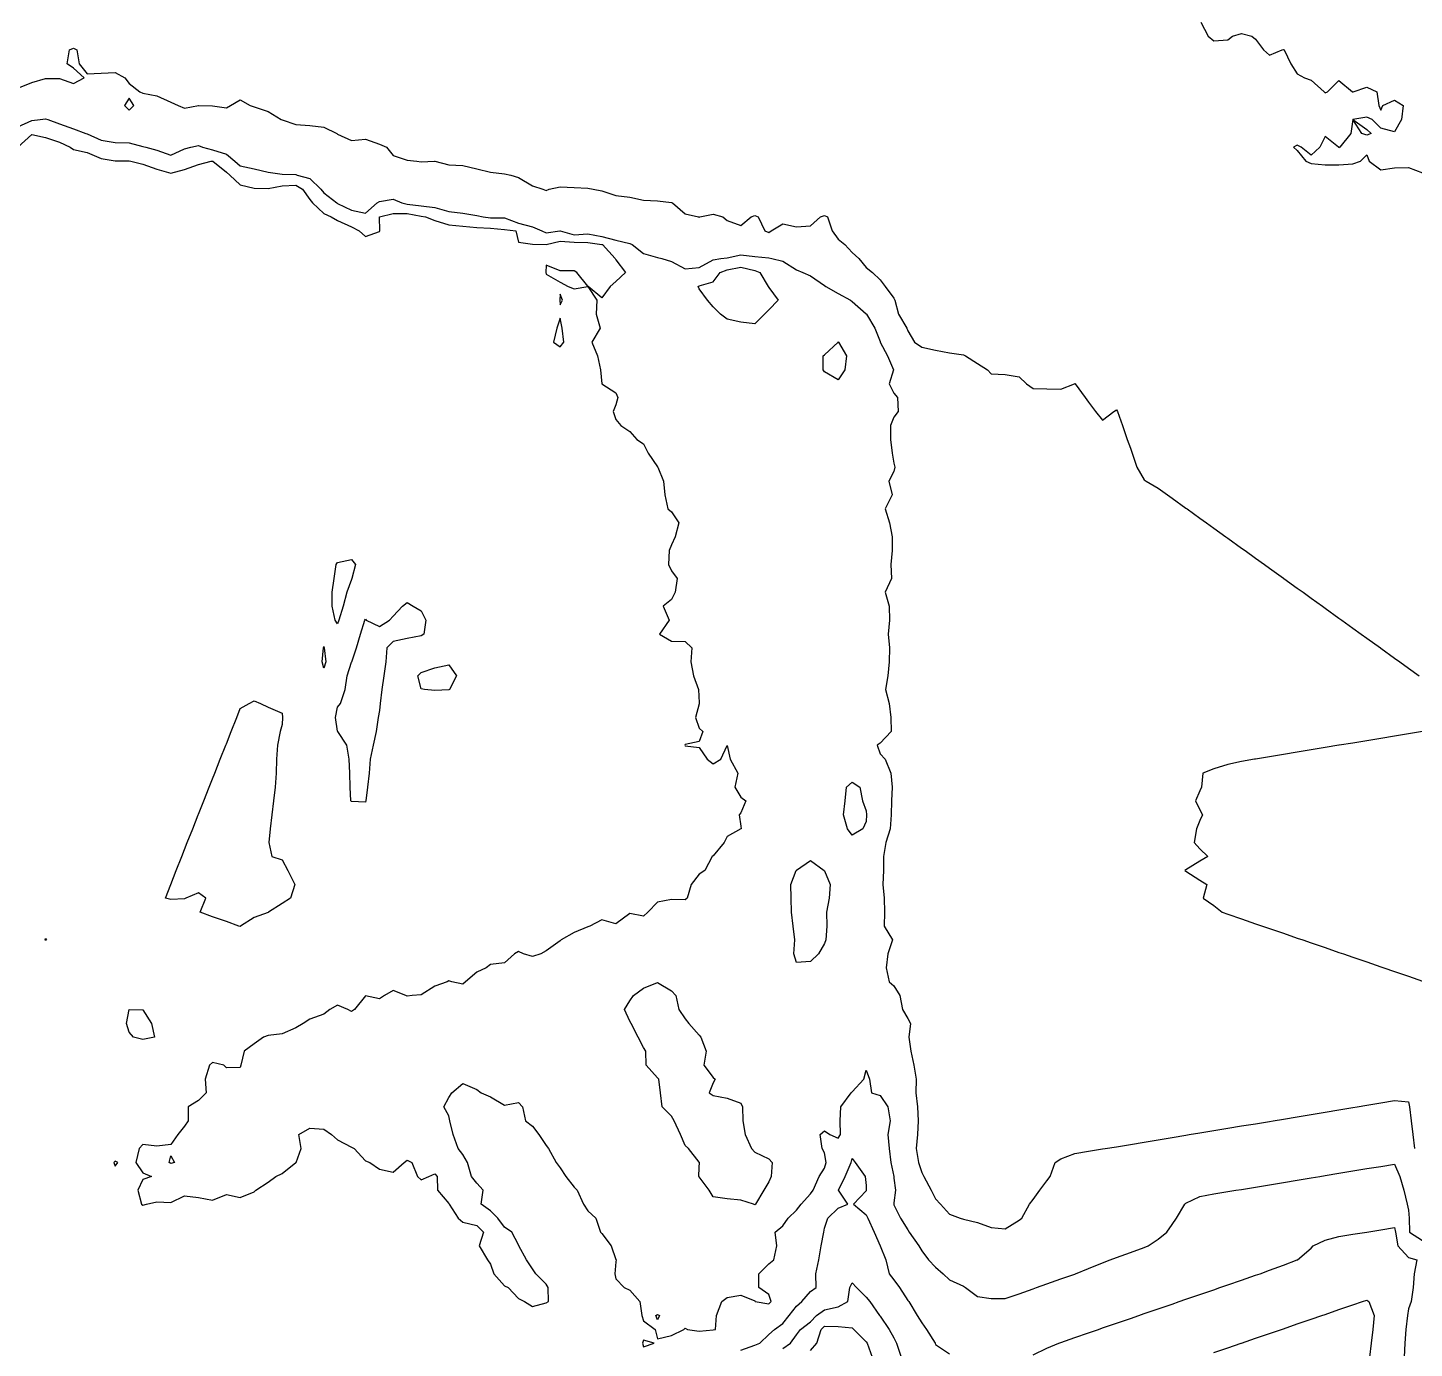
# Model space of a CAD drawing. Header units: metres. Extents: x 2681030 to 2681330, y 1246000 to 1246290.
# Drawn here: x 2681079.11 to 2681128.96, y 1246116.07 to 1246163.55 of the extents above; entities that cross this region are included whole.
import ezdxf

# ---------------------------------------------------------------- set-up
doc = ezdxf.new("R2010")
doc.units = ezdxf.units.M
doc.layers.add('BASIS_HOEHENLINIEN', color=8, linetype='Continuous')

msp = doc.modelspace()

# ---------------------------------------------------------------- linework, layer by layer
at = {"layer": 'BASIS_HOEHENLINIEN'}
for points in [[(2681121.284, 1246163.75, 430), (2681121.543, 1246163.25, 430), (2681121.75, 1246163.081, 430), (2681122.25, 1246163.109, 430), (2681122.422, 1246163.25, 430), (2681122.75, 1246163.337, 430), (2681123.116, 1246163.25, 430), (2681123.25, 1246163.134, 430), (2681123.537, 1246162.75, 430), (2681123.75, 1246162.559, 430), (2681124.202, 1246162.75, 430), (2681124.25, 1246162.766, 430), (2681124.275, 1246162.75, 430), (2681124.516, 1246162.25, 430), (2681124.75, 1246161.887, 430), (2681125.01, 1246161.75, 430), (2681125.25, 1246161.668, 430), (2681125.713, 1246161.25, 430), (2681125.75, 1246161.212, 430), (2681125.839, 1246161.25, 430), (2681126.25, 1246161.653, 430), (2681126.738, 1246161.25, 430), (2681126.75, 1246161.242, 430), (2681126.756, 1246161.25, 430), (2681127.25, 1246161.418, 430), (2681127.612, 1246161.25, 430), (2681127.678, 1246160.75, 430), (2681127.75, 1246160.586, 430), (2681127.826, 1246160.75, 430), (2681128.25, 1246160.94, 430), (2681128.557, 1246160.75, 430), (2681128.5, 1246160.25, 430), (2681128.25, 1246159.808, 430), (2681127.75, 1246159.933, 430), (2681127.441, 1246160.25, 430), (2681127.25, 1246160.338, 430), (2681126.75, 1246160.25, 430), (2681127.25, 1246159.896, 430), (2681127.404, 1246159.75, 430), (2681127.25, 1246159.686, 430), (2681127.071, 1246159.75, 430), (2681126.75, 1246160.25, 430), (2681126.675, 1246159.75, 430), (2681126.276, 1246159.25, 430), (2681126.25, 1246159.234, 430), (2681126.23, 1246159.25, 430), (2681125.75, 1246159.641, 430), (2681125.566, 1246159.25, 430), (2681125.25, 1246158.969, 430), (2681124.893, 1246159.25, 430), (2681124.75, 1246159.327, 430), (2681124.618, 1246159.25, 430), (2681124.75, 1246159.132, 430), (2681125.063, 1246158.75, 430), (2681125.25, 1246158.664, 430), (2681125.75, 1246158.623, 430), (2681126.25, 1246158.626, 430), (2681126.75, 1246158.654, 430), (2681127.025, 1246158.75, 430), (2681127.25, 1246158.975, 430), (2681127.332, 1246158.75, 430), (2681127.75, 1246158.445, 430), (2681128.25, 1246158.507, 430), (2681128.75, 1246158.524, 430), (2681129.25, 1246158.337, 430)], [(2681078.75, 1246161.376, 430.5), (2681079.25, 1246161.578, 430.5), (2681079.75, 1246161.729, 430.5), (2681080.25, 1246161.725, 430.5), (2681080.75, 1246161.546, 430.5), (2681081.142, 1246161.75, 430.5), (2681080.75, 1246162.09, 430.5), (2681080.521, 1246162.25, 430.5), (2681080.616, 1246162.75, 430.5), (2681080.75, 1246162.82, 430.5), (2681080.875, 1246162.75, 430.5), (2681080.958, 1246162.25, 430.5), (2681081.25, 1246161.897, 430.5), (2681081.75, 1246161.916, 430.5), (2681082.25, 1246161.935, 430.5), (2681082.6, 1246161.75, 430.5), (2681082.75, 1246161.545, 430.5), (2681083.137, 1246161.25, 430.5), (2681083.25, 1246161.192, 430.5), (2681083.75, 1246161.103, 430.5), (2681084.25, 1246160.872, 430.5), (2681084.519, 1246160.75, 430.5), (2681084.75, 1246160.66, 430.5), (2681085.248, 1246160.75, 430.5), (2681085.25, 1246160.75, 430.5), (2681085.257, 1246160.75, 430.5), (2681085.75, 1246160.736, 430.5), (2681086.25, 1246160.67, 430.5), (2681086.399, 1246160.75, 430.5), (2681086.75, 1246160.953, 430.5), (2681087.101, 1246160.75, 430.5), (2681087.25, 1246160.703, 430.5), (2681087.75, 1246160.541, 430.5), (2681088.224, 1246160.25, 430.5), (2681088.25, 1246160.236, 430.5), (2681088.75, 1246160.069, 430.5), (2681089.25, 1246160.034, 430.5), (2681089.75, 1246159.976, 430.5), (2681090.222, 1246159.75, 430.5), (2681090.25, 1246159.721, 430.5), (2681090.75, 1246159.498, 430.5), (2681091.25, 1246159.541, 430.5), (2681091.75, 1246159.368, 430.5), (2681092.001, 1246159.25, 430.5), (2681092.25, 1246158.955, 430.5), (2681092.75, 1246158.788, 430.5), (2681093.097, 1246158.75, 430.5), (2681093.25, 1246158.728, 430.5), (2681093.734, 1246158.75, 430.5), (2681093.75, 1246158.75, 430.5), (2681093.752, 1246158.75, 430.5), (2681094.25, 1246158.621, 430.5), (2681094.75, 1246158.595, 430.5), (2681095.25, 1246158.482, 430.5), (2681095.75, 1246158.356, 430.5), (2681096.25, 1246158.302, 430.5), (2681096.474, 1246158.25, 430.5), (2681096.75, 1246158.159, 430.5), (2681097.25, 1246157.871, 430.5), (2681097.629, 1246157.75, 430.5), (2681097.75, 1246157.692, 430.5), (2681097.861, 1246157.75, 430.5), (2681098.25, 1246157.827, 430.5), (2681098.75, 1246157.803, 430.5), (2681099.25, 1246157.78, 430.5), (2681099.436, 1246157.75, 430.5), (2681099.75, 1246157.685, 430.5), (2681100.25, 1246157.514, 430.5), (2681100.75, 1246157.455, 430.5), (2681101.25, 1246157.346, 430.5), (2681101.75, 1246157.326, 430.5), (2681102.25, 1246157.269, 430.5), (2681102.293, 1246157.25, 430.5), (2681102.75, 1246156.864, 430.5), (2681103.224, 1246156.75, 430.5), (2681103.25, 1246156.728, 430.5), (2681103.276, 1246156.75, 430.5), (2681103.75, 1246156.85, 430.5), (2681104.1, 1246156.75, 430.5), (2681104.25, 1246156.618, 430.5), (2681104.75, 1246156.436, 430.5), (2681105.12, 1246156.75, 430.5), (2681105.25, 1246156.796, 430.5), (2681105.372, 1246156.75, 430.5), (2681105.604, 1246156.25, 430.5), (2681105.75, 1246156.192, 430.5), (2681105.834, 1246156.25, 430.5), (2681106.25, 1246156.501, 430.5), (2681106.75, 1246156.385, 430.5), (2681107.25, 1246156.432, 430.5), (2681107.614, 1246156.75, 430.5), (2681107.75, 1246156.795, 430.5), (2681107.86, 1246156.75, 430.5), (2681108.033, 1246156.25, 430.5), (2681108.25, 1246155.948, 430.5), (2681108.49, 1246155.75, 430.5), (2681108.75, 1246155.473, 430.5), (2681108.983, 1246155.25, 430.5), (2681109.25, 1246154.928, 430.5), (2681109.48, 1246154.75, 430.5), (2681109.75, 1246154.487, 430.5), (2681109.935, 1246154.25, 430.5), (2681110.25, 1246153.823, 430.5), (2681110.285, 1246153.75, 430.5), (2681110.41, 1246153.25, 430.5), (2681110.713, 1246152.75, 430.5), (2681110.75, 1246152.65, 430.5), (2681110.985, 1246152.25, 430.5), (2681111.25, 1246152.065, 430.5), (2681111.75, 1246151.96, 430.5), (2681112.25, 1246151.855, 430.5), (2681112.75, 1246151.785, 430.5), (2681112.821, 1246151.75, 430.5), (2681113.25, 1246151.473, 430.5), (2681113.61, 1246151.25, 430.5), (2681113.75, 1246151.103, 430.5), (2681114.25, 1246151.086, 430.5), (2681114.75, 1246151.003, 430.5), (2681115.014, 1246150.75, 430.5), (2681115.25, 1246150.583, 430.5), (2681115.75, 1246150.564, 430.5), (2681116.25, 1246150.555, 430.5), (2681116.741, 1246150.75, 430.5), (2681116.75, 1246150.753, 430.5), (2681116.76, 1246150.75, 430.5), (2681117.126, 1246150.25, 430.5), (2681117.25, 1246150.081, 430.5), (2681117.492, 1246149.75, 430.5), (2681117.75, 1246149.444, 430.5), (2681118.153, 1246149.75, 430.5), (2681118.25, 1246149.814, 430.5), (2681118.29, 1246149.75, 430.5), (2681118.464, 1246149.25, 430.5), (2681118.638, 1246148.75, 430.5), (2681118.75, 1246148.43, 430.5), (2681118.813, 1246148.25, 430.5), (2681118.987, 1246147.75, 430.5), (2681119.25, 1246147.292, 430.5), (2681119.323, 1246147.25, 430.5), (2681119.75, 1246146.996, 430.5), (2681120.091, 1246146.75, 430.5), (2681120.25, 1246146.636, 430.5), (2681120.75, 1246146.277, 430.5), (2681120.787, 1246146.25, 430.5), (2681121.25, 1246145.917, 430.5), (2681121.482, 1246145.75, 430.5), (2681121.75, 1246145.557, 430.5), (2681122.177, 1246145.25, 430.5), (2681122.25, 1246145.198, 430.5), (2681122.75, 1246144.838, 430.5), (2681122.873, 1246144.75, 430.5), (2681123.25, 1246144.479, 430.5), (2681123.568, 1246144.25, 430.5), (2681123.75, 1246144.119, 430.5), (2681124.25, 1246143.759, 430.5), (2681124.263, 1246143.75, 430.5), (2681124.75, 1246143.4, 430.5), (2681124.959, 1246143.25, 430.5), (2681125.25, 1246143.041, 430.5), (2681125.654, 1246142.75, 430.5), (2681125.75, 1246142.681, 430.5), (2681126.25, 1246142.321, 430.5), (2681126.349, 1246142.25, 430.5), (2681126.75, 1246141.962, 430.5), (2681127.045, 1246141.75, 430.5), (2681127.25, 1246141.602, 430.5), (2681127.74, 1246141.25, 430.5), (2681127.75, 1246141.243, 430.5), (2681128.25, 1246140.883, 430.5), (2681128.435, 1246140.75, 430.5), (2681128.75, 1246140.523, 430.5), (2681129.131, 1246140.25, 430.5)], [(2681082.75, 1246160.586, 430.5), (2681082.926, 1246160.75, 430.5), (2681082.75, 1246161.022, 430.5), (2681082.586, 1246160.75, 430.5), (2681082.75, 1246160.586, 430.5)], [(2681078.75, 1246159.99, 431), (2681079.25, 1246160.214, 431), (2681079.557, 1246160.25, 431), (2681079.75, 1246160.275, 431), (2681079.832, 1246160.25, 431), (2681080.25, 1246160.09, 431), (2681080.75, 1246159.911, 431), (2681081.202, 1246159.75, 431), (2681081.25, 1246159.735, 431), (2681081.75, 1246159.51, 431), (2681082.25, 1246159.418, 431), (2681082.75, 1246159.417, 431), (2681083.25, 1246159.274, 431), (2681083.354, 1246159.25, 431), (2681083.75, 1246159.15, 431), (2681084.25, 1246158.969, 431), (2681084.75, 1246159.193, 431), (2681084.976, 1246159.25, 431), (2681085.25, 1246159.31, 431), (2681085.396, 1246159.25, 431), (2681085.75, 1246159.155, 431), (2681086.25, 1246159, 431), (2681086.56, 1246158.75, 431), (2681086.75, 1246158.58, 431), (2681087.25, 1246158.474, 431), (2681087.75, 1246158.356, 431), (2681088.25, 1246158.279, 431), (2681088.75, 1246158.271, 431), (2681088.799, 1246158.25, 431), (2681089.25, 1246158.123, 431), (2681089.65, 1246157.75, 431), (2681089.75, 1246157.618, 431), (2681090.22, 1246157.25, 431), (2681090.25, 1246157.235, 431), (2681090.75, 1246156.986, 431), (2681091.25, 1246156.879, 431), (2681091.668, 1246157.25, 431), (2681091.75, 1246157.296, 431), (2681092.25, 1246157.384, 431), (2681092.562, 1246157.25, 431), (2681092.75, 1246157.201, 431), (2681093.25, 1246157.151, 431), (2681093.75, 1246157.088, 431), (2681094.25, 1246156.937, 431), (2681094.75, 1246156.877, 431), (2681095.25, 1246156.798, 431), (2681095.478, 1246156.75, 431), (2681095.75, 1246156.713, 431), (2681096.25, 1246156.71, 431), (2681096.75, 1246156.528, 431), (2681097.25, 1246156.387, 431), (2681097.587, 1246156.25, 431), (2681097.75, 1246156.181, 431), (2681098.234, 1246156.25, 431), (2681098.25, 1246156.253, 431), (2681098.255, 1246156.25, 431), (2681098.75, 1246156.104, 431), (2681099.25, 1246156.138, 431), (2681099.75, 1246156.044, 431), (2681100.25, 1246155.917, 431), (2681100.75, 1246155.796, 431), (2681100.843, 1246155.75, 431), (2681101.25, 1246155.433, 431), (2681101.75, 1246155.284, 431), (2681101.909, 1246155.25, 431), (2681102.25, 1246155.15, 431), (2681102.75, 1246154.883, 431), (2681103.25, 1246154.926, 431), (2681103.75, 1246155.21, 431), (2681104.031, 1246155.25, 431), (2681104.25, 1246155.279, 431), (2681104.75, 1246155.383, 431), (2681105.25, 1246155.326, 431), (2681105.75, 1246155.272, 431), (2681105.859, 1246155.25, 431), (2681106.25, 1246155.153, 431), (2681106.75, 1246154.841, 431), (2681106.972, 1246154.75, 431), (2681107.25, 1246154.631, 431), (2681107.75, 1246154.279, 431), (2681107.796, 1246154.25, 431), (2681108.25, 1246153.993, 431), (2681108.683, 1246153.75, 431), (2681108.75, 1246153.712, 431), (2681109.25, 1246153.259, 431), (2681109.258, 1246153.25, 431), (2681109.563, 1246152.75, 431), (2681109.75, 1246152.265, 431), (2681109.755, 1246152.25, 431), (2681110.014, 1246151.75, 431), (2681110.236, 1246151.25, 431), (2681110.081, 1246150.75, 431), (2681110.25, 1246150.411, 431), (2681110.382, 1246150.25, 431), (2681110.403, 1246149.75, 431), (2681110.25, 1246149.543, 431), (2681110.124, 1246149.25, 431), (2681110.122, 1246148.75, 431), (2681110.191, 1246148.25, 431), (2681110.25, 1246147.896, 431), (2681110.278, 1246147.75, 431), (2681110.25, 1246147.59, 431), (2681110.066, 1246147.25, 431), (2681110.192, 1246146.75, 431), (2681109.929, 1246146.25, 431), (2681110.095, 1246145.75, 431), (2681110.192, 1246145.25, 431), (2681110.183, 1246144.75, 431), (2681110.142, 1246144.25, 431), (2681110.159, 1246143.75, 431), (2681109.933, 1246143.25, 431), (2681110.076, 1246142.75, 431), (2681110.089, 1246142.25, 431), (2681110.04, 1246141.75, 431), (2681110.087, 1246141.25, 431), (2681110.077, 1246140.75, 431), (2681110.028, 1246140.25, 431), (2681109.943, 1246139.75, 431), (2681110.08, 1246139.25, 431), (2681110.133, 1246138.75, 431), (2681110.146, 1246138.25, 431), (2681109.75, 1246137.822, 431), (2681109.644, 1246137.75, 431), (2681109.75, 1246137.44, 431), (2681109.938, 1246137.25, 431), (2681110.142, 1246136.75, 431), (2681110.191, 1246136.25, 431), (2681110.168, 1246135.75, 431), (2681110.145, 1246135.25, 431), (2681110.114, 1246134.75, 431), (2681109.962, 1246134.25, 431), (2681109.876, 1246133.75, 431), (2681109.877, 1246133.25, 431), (2681109.848, 1246132.75, 431), (2681109.898, 1246132.25, 431), (2681109.911, 1246131.75, 431), (2681109.901, 1246131.25, 431), (2681110.198, 1246130.75, 431), (2681110.035, 1246130.25, 431), (2681109.973, 1246129.75, 431), (2681110.081, 1246129.25, 431), (2681110.25, 1246129.104, 431), (2681110.461, 1246128.75, 431), (2681110.553, 1246128.25, 431), (2681110.75, 1246127.925, 431), (2681110.845, 1246127.75, 431), (2681110.781, 1246127.25, 431), (2681110.858, 1246126.75, 431), (2681110.968, 1246126.25, 431), (2681111.054, 1246125.75, 431), (2681111.037, 1246125.25, 431), (2681111.094, 1246124.75, 431), (2681111.125, 1246124.25, 431), (2681111.099, 1246123.75, 431), (2681111.052, 1246123.25, 431), (2681111.134, 1246122.75, 431), (2681111.25, 1246122.384, 431), (2681111.33, 1246122.25, 431), (2681111.587, 1246121.75, 431), (2681111.75, 1246121.446, 431), (2681111.929, 1246121.25, 431), (2681112.25, 1246120.886, 431), (2681112.628, 1246120.75, 431), (2681112.75, 1246120.711, 431), (2681113.25, 1246120.597, 431), (2681113.75, 1246120.409, 431), (2681114.25, 1246120.368, 431), (2681114.75, 1246120.681, 431), (2681114.846, 1246120.75, 431), (2681115.126, 1246121.25, 431), (2681115.25, 1246121.424, 431), (2681115.49, 1246121.75, 431), (2681115.75, 1246122.086, 431), (2681115.869, 1246122.25, 431), (2681116.043, 1246122.75, 431), (2681116.25, 1246122.886, 431), (2681116.75, 1246123.07, 431), (2681117.25, 1246123.152, 431), (2681117.75, 1246123.235, 431), (2681117.84, 1246123.25, 431), (2681118.25, 1246123.318, 431), (2681118.75, 1246123.401, 431), (2681119.25, 1246123.483, 431), (2681119.75, 1246123.566, 431), (2681120.25, 1246123.649, 431), (2681120.75, 1246123.732, 431), (2681120.861, 1246123.75, 431), (2681121.25, 1246123.814, 431), (2681121.75, 1246123.897, 431), (2681122.25, 1246123.98, 431), (2681122.75, 1246124.063, 431), (2681123.25, 1246124.145, 431), (2681123.75, 1246124.228, 431), (2681123.882, 1246124.25, 431), (2681124.25, 1246124.311, 431), (2681124.75, 1246124.394, 431), (2681125.25, 1246124.476, 431), (2681125.75, 1246124.559, 431), (2681126.25, 1246124.642, 431), (2681126.75, 1246124.725, 431), (2681126.903, 1246124.75, 431), (2681127.25, 1246124.807, 431), (2681127.75, 1246124.89, 431), (2681128.25, 1246124.973, 431), (2681128.75, 1246124.926, 431), (2681128.78, 1246124.75, 431), (2681128.844, 1246124.25, 431), (2681128.905, 1246123.75, 431), (2681128.961, 1246123.25, 431)], [(2681078.75, 1246159.252, 431.5), (2681079.25, 1246159.709, 431.5), (2681079.75, 1246159.598, 431.5), (2681080.25, 1246159.435, 431.5), (2681080.64, 1246159.25, 431.5), (2681080.75, 1246159.172, 431.5), (2681081.25, 1246159.064, 431.5), (2681081.75, 1246158.851, 431.5), (2681082.25, 1246158.758, 431.5), (2681082.75, 1246158.764, 431.5), (2681082.818, 1246158.75, 431.5), (2681083.25, 1246158.649, 431.5), (2681083.75, 1246158.464, 431.5), (2681084.25, 1246158.324, 431.5), (2681084.75, 1246158.452, 431.5), (2681085.25, 1246158.632, 431.5), (2681085.707, 1246158.75, 431.5), (2681085.75, 1246158.756, 431.5), (2681085.763, 1246158.75, 431.5), (2681086.25, 1246158.362, 431.5), (2681086.375, 1246158.25, 431.5), (2681086.75, 1246157.899, 431.5), (2681087.25, 1246157.782, 431.5), (2681087.75, 1246157.766, 431.5), (2681088.25, 1246157.866, 431.5), (2681088.75, 1246157.887, 431.5), (2681088.99, 1246157.75, 431.5), (2681089.25, 1246157.374, 431.5), (2681089.343, 1246157.25, 431.5), (2681089.75, 1246156.872, 431.5), (2681090.012, 1246156.75, 431.5), (2681090.25, 1246156.616, 431.5), (2681090.75, 1246156.388, 431.5), (2681091.027, 1246156.25, 431.5), (2681091.25, 1246156.042, 431.5), (2681091.75, 1246156.227, 431.5), (2681091.772, 1246156.25, 431.5), (2681091.755, 1246156.75, 431.5), (2681092.25, 1246156.873, 431.5), (2681092.75, 1246156.876, 431.5), (2681093.25, 1246156.773, 431.5), (2681093.408, 1246156.75, 431.5), (2681093.75, 1246156.615, 431.5), (2681094.25, 1246156.466, 431.5), (2681094.75, 1246156.411, 431.5), (2681095.25, 1246156.366, 431.5), (2681095.75, 1246156.344, 431.5), (2681096.25, 1246156.291, 431.5), (2681096.656, 1246156.25, 431.5), (2681096.75, 1246155.844, 431.5), (2681097.25, 1246155.767, 431.5), (2681097.75, 1246155.755, 431.5), (2681098.25, 1246155.875, 431.5), (2681098.75, 1246155.837, 431.5), (2681099.25, 1246155.822, 431.5), (2681099.75, 1246155.758, 431.5), (2681099.771, 1246155.75, 431.5), (2681100.229, 1246155.25, 431.5), (2681100.25, 1246155.206, 431.5), (2681100.597, 1246154.75, 431.5), (2681100.25, 1246154.423, 431.5), (2681100.053, 1246154.25, 431.5), (2681099.75, 1246153.839, 431.5), (2681099.252, 1246154.25, 431.5), (2681099.25, 1246154.252, 431.5), (2681098.847, 1246154.75, 431.5), (2681098.75, 1246154.806, 431.5), (2681098.25, 1246154.804, 431.5), (2681097.75, 1246155.007, 431.5), (2681097.735, 1246154.75, 431.5), (2681097.75, 1246154.688, 431.5), (2681098.25, 1246154.4, 431.5), (2681098.538, 1246154.25, 431.5), (2681098.75, 1246154.161, 431.5), (2681099.25, 1246154.244, 431.5), (2681099.567, 1246153.75, 431.5), (2681099.545, 1246153.25, 431.5), (2681099.693, 1246152.75, 431.5), (2681099.389, 1246152.25, 431.5), (2681099.591, 1246151.75, 431.5), (2681099.697, 1246151.25, 431.5), (2681099.75, 1246150.75, 431.5), (2681099.75, 1246150.75, 431.5), (2681100.25, 1246150.425, 431.5), (2681100.329, 1246150.25, 431.5), (2681100.25, 1246149.99, 431.5), (2681100.161, 1246149.75, 431.5), (2681100.25, 1246149.466, 431.5), (2681100.435, 1246149.25, 431.5), (2681100.75, 1246149.033, 431.5), (2681101.002, 1246148.75, 431.5), (2681101.25, 1246148.583, 431.5), (2681101.41, 1246148.25, 431.5), (2681101.75, 1246147.758, 431.5), (2681101.757, 1246147.75, 431.5), (2681101.97, 1246147.25, 431.5), (2681102.015, 1246146.75, 431.5), (2681102.118, 1246146.25, 431.5), (2681102.25, 1246146.146, 431.5), (2681102.513, 1246145.75, 431.5), (2681102.385, 1246145.25, 431.5), (2681102.25, 1246144.952, 431.5), (2681102.168, 1246144.75, 431.5), (2681102.146, 1246144.25, 431.5), (2681102.25, 1246144.019, 431.5), (2681102.458, 1246143.75, 431.5), (2681102.38, 1246143.25, 431.5), (2681102.25, 1246142.994, 431.5), (2681101.949, 1246142.75, 431.5), (2681102.168, 1246142.25, 431.5), (2681101.826, 1246141.75, 431.5), (2681102.25, 1246141.496, 431.5), (2681102.75, 1246141.487, 431.5), (2681102.982, 1246141.25, 431.5), (2681102.951, 1246140.75, 431.5), (2681103.048, 1246140.25, 431.5), (2681103.224, 1246139.75, 431.5), (2681103.25, 1246139.275, 431.5), (2681103.253, 1246139.25, 431.5), (2681103.25, 1246139.244, 431.5), (2681103.114, 1246138.75, 431.5), (2681103.25, 1246138.371, 431.5), (2681103.382, 1246138.25, 431.5), (2681103.25, 1246137.881, 431.5), (2681102.75, 1246137.784, 431.5), (2681102.732, 1246137.75, 431.5), (2681102.75, 1246137.731, 431.5), (2681103.25, 1246137.666, 431.5), (2681103.532, 1246137.25, 431.5), (2681103.75, 1246137.087, 431.5), (2681104.028, 1246137.25, 431.5), (2681104.25, 1246137.737, 431.5), (2681104.357, 1246137.25, 431.5), (2681104.633, 1246136.75, 431.5), (2681104.534, 1246136.25, 431.5), (2681104.75, 1246135.888, 431.5), (2681104.926, 1246135.75, 431.5), (2681104.75, 1246135.321, 431.5), (2681104.69, 1246135.25, 431.5), (2681104.75, 1246134.843, 431.5), (2681104.755, 1246134.75, 431.5), (2681104.75, 1246134.747, 431.5), (2681104.25, 1246134.475, 431.5), (2681104.147, 1246134.25, 431.5), (2681103.75, 1246133.771, 431.5), (2681103.714, 1246133.75, 431.5), (2681103.447, 1246133.25, 431.5), (2681103.25, 1246133.112, 431.5), (2681102.956, 1246132.75, 431.5), (2681102.816, 1246132.25, 431.5), (2681102.75, 1246132.191, 431.5), (2681102.25, 1246132.209, 431.5), (2681101.75, 1246132.112, 431.5), (2681101.407, 1246131.75, 431.5), (2681101.25, 1246131.604, 431.5), (2681100.75, 1246131.698, 431.5), (2681100.25, 1246131.335, 431.5), (2681099.75, 1246131.478, 431.5), (2681099.314, 1246131.25, 431.5), (2681099.25, 1246131.218, 431.5), (2681098.75, 1246131.023, 431.5), (2681098.291, 1246130.75, 431.5), (2681098.25, 1246130.725, 431.5), (2681097.75, 1246130.365, 431.5), (2681097.558, 1246130.25, 431.5), (2681097.25, 1246130.158, 431.5), (2681096.937, 1246130.25, 431.5), (2681096.75, 1246130.34, 431.5), (2681096.604, 1246130.25, 431.5), (2681096.25, 1246129.927, 431.5), (2681095.75, 1246129.872, 431.5), (2681095.594, 1246129.75, 431.5), (2681095.25, 1246129.591, 431.5), (2681094.853, 1246129.25, 431.5), (2681094.75, 1246129.158, 431.5), (2681094.35, 1246129.25, 431.5), (2681094.25, 1246129.282, 431.5), (2681094.185, 1246129.25, 431.5), (2681093.75, 1246129.089, 431.5), (2681093.25, 1246128.781, 431.5), (2681092.929, 1246128.75, 431.5), (2681092.75, 1246128.726, 431.5), (2681092.704, 1246128.75, 431.5), (2681092.25, 1246128.938, 431.5), (2681091.933, 1246128.75, 431.5), (2681091.75, 1246128.636, 431.5), (2681091.25, 1246128.747, 431.5), (2681090.86, 1246128.25, 431.5), (2681090.75, 1246128.18, 431.5), (2681090.618, 1246128.25, 431.5), (2681090.25, 1246128.409, 431.5), (2681089.974, 1246128.25, 431.5), (2681089.75, 1246128.086, 431.5), (2681089.25, 1246127.897, 431.5), (2681089.013, 1246127.75, 431.5), (2681088.75, 1246127.588, 431.5), (2681088.25, 1246127.371, 431.5), (2681087.75, 1246127.314, 431.5), (2681087.584, 1246127.25, 431.5), (2681087.25, 1246127.011, 431.5), (2681086.894, 1246126.75, 431.5), (2681086.774, 1246126.25, 431.5), (2681086.75, 1246126.163, 431.5), (2681086.25, 1246126.155, 431.5), (2681086.164, 1246126.25, 431.5), (2681085.75, 1246126.346, 431.5), (2681085.648, 1246126.25, 431.5), (2681085.482, 1246125.75, 431.5), (2681085.524, 1246125.25, 431.5), (2681085.25, 1246124.982, 431.5), (2681084.875, 1246124.75, 431.5), (2681084.875, 1246124.25, 431.5), (2681084.75, 1246124.05, 431.5), (2681084.501, 1246123.75, 431.5), (2681084.25, 1246123.391, 431.5), (2681083.75, 1246123.333, 431.5), (2681083.25, 1246123.396, 431.5), (2681083.115, 1246123.25, 431.5), (2681082.99, 1246122.75, 431.5), (2681083.25, 1246122.383, 431.5), (2681083.561, 1246122.25, 431.5), (2681083.25, 1246122.14, 431.5), (2681083.072, 1246121.75, 431.5), (2681083.195, 1246121.25, 431.5), (2681083.25, 1246121.215, 431.5), (2681083.381, 1246121.25, 431.5), (2681083.75, 1246121.341, 431.5), (2681084.25, 1246121.312, 431.5), (2681084.75, 1246121.553, 431.5), (2681085.25, 1246121.496, 431.5), (2681085.75, 1246121.389, 431.5), (2681086.25, 1246121.6, 431.5), (2681086.75, 1246121.492, 431.5), (2681087.25, 1246121.697, 431.5), (2681087.31, 1246121.75, 431.5), (2681087.75, 1246122.048, 431.5), (2681088.033, 1246122.25, 431.5), (2681088.25, 1246122.348, 431.5), (2681088.75, 1246122.744, 431.5), (2681088.759, 1246122.75, 431.5), (2681088.939, 1246123.25, 431.5), (2681088.851, 1246123.75, 431.5), (2681089.25, 1246123.988, 431.5), (2681089.75, 1246123.953, 431.5), (2681090.032, 1246123.75, 431.5), (2681090.25, 1246123.57, 431.5), (2681090.75, 1246123.303, 431.5), (2681090.839, 1246123.25, 431.5), (2681091.25, 1246122.805, 431.5), (2681091.41, 1246122.75, 431.5), (2681091.75, 1246122.511, 431.5), (2681092.25, 1246122.403, 431.5), (2681092.645, 1246122.75, 431.5), (2681092.75, 1246122.829, 431.5), (2681092.912, 1246122.75, 431.5), (2681093.117, 1246122.25, 431.5), (2681093.25, 1246122.129, 431.5), (2681093.525, 1246122.25, 431.5), (2681093.75, 1246122.339, 431.5), (2681093.829, 1246122.25, 431.5), (2681093.837, 1246121.75, 431.5), (2681094.25, 1246121.278, 431.5), (2681094.265, 1246121.25, 431.5), (2681094.579, 1246120.75, 431.5), (2681094.75, 1246120.603, 431.5), (2681095.25, 1246120.484, 431.5), (2681095.494, 1246120.25, 431.5), (2681095.337, 1246119.75, 431.5), (2681095.643, 1246119.25, 431.5), (2681095.75, 1246119.091, 431.5), (2681095.862, 1246118.75, 431.5), (2681096.25, 1246118.318, 431.5), (2681096.38, 1246118.25, 431.5), (2681096.75, 1246117.864, 431.5), (2681096.965, 1246117.75, 431.5), (2681097.25, 1246117.567, 431.5), (2681097.75, 1246117.698, 431.5), (2681097.837, 1246117.75, 431.5), (2681097.822, 1246118.25, 431.5), (2681097.75, 1246118.374, 431.5), (2681097.381, 1246118.75, 431.5), (2681097.25, 1246118.921, 431.5), (2681097.045, 1246119.25, 431.5), (2681096.762, 1246119.75, 431.5), (2681096.75, 1246119.786, 431.5), (2681096.515, 1246120.25, 431.5), (2681096.25, 1246120.419, 431.5), (2681096.011, 1246120.75, 431.5), (2681095.75, 1246121.008, 431.5), (2681095.414, 1246121.25, 431.5), (2681095.479, 1246121.75, 431.5), (2681095.25, 1246122.005, 431.5), (2681095.062, 1246122.25, 431.5), (2681094.914, 1246122.75, 431.5), (2681094.75, 1246123.037, 431.5), (2681094.583, 1246123.25, 431.5), (2681094.405, 1246123.75, 431.5), (2681094.289, 1246124.25, 431.5), (2681094.25, 1246124.424, 431.5), (2681094.074, 1246124.75, 431.5), (2681094.25, 1246125.081, 431.5), (2681094.359, 1246125.25, 431.5), (2681094.75, 1246125.592, 431.5), (2681095.25, 1246125.375, 431.5), (2681095.405, 1246125.25, 431.5), (2681095.75, 1246125.114, 431.5), (2681096.25, 1246124.805, 431.5), (2681096.75, 1246124.906, 431.5), (2681096.898, 1246124.75, 431.5), (2681097, 1246124.25, 431.5), (2681097.25, 1246124.051, 431.5), (2681097.482, 1246123.75, 431.5), (2681097.75, 1246123.358, 431.5), (2681097.832, 1246123.25, 431.5), (2681098.103, 1246122.75, 431.5), (2681098.25, 1246122.554, 431.5), (2681098.459, 1246122.25, 431.5), (2681098.75, 1246121.859, 431.5), (2681098.867, 1246121.75, 431.5), (2681099.086, 1246121.25, 431.5), (2681099.25, 1246121.011, 431.5), (2681099.529, 1246120.75, 431.5), (2681099.698, 1246120.25, 431.5), (2681099.75, 1246120.194, 431.5), (2681100.086, 1246119.75, 431.5), (2681100.25, 1246119.265, 431.5), (2681100.261, 1246119.25, 431.5), (2681100.25, 1246119.178, 431.5), (2681100.21, 1246118.75, 431.5), (2681100.25, 1246118.565, 431.5), (2681100.552, 1246118.25, 431.5), (2681100.75, 1246118.164, 431.5), (2681101.12, 1246117.75, 431.5), (2681101.185, 1246117.25, 431.5), (2681101.25, 1246117.056, 431.5), (2681101.669, 1246116.75, 431.5), (2681101.75, 1246116.404, 431.5), (2681102.25, 1246116.526, 431.5), (2681102.695, 1246116.75, 431.5), (2681102.75, 1246116.792, 431.5), (2681102.825, 1246116.75, 431.5), (2681103.25, 1246116.688, 431.5), (2681103.75, 1246116.738, 431.5), (2681103.83, 1246116.75, 431.5), (2681103.865, 1246117.25, 431.5), (2681104.068, 1246117.75, 431.5), (2681104.25, 1246117.892, 431.5), (2681104.75, 1246117.985, 431.5), (2681105.25, 1246117.777, 431.5), (2681105.261, 1246117.75, 431.5), (2681105.75, 1246117.671, 431.5), (2681105.841, 1246117.75, 431.5), (2681105.75, 1246118.007, 431.5), (2681105.397, 1246118.25, 431.5), (2681105.395, 1246118.75, 431.5), (2681105.75, 1246119.11, 431.5), (2681105.929, 1246119.25, 431.5), (2681106.042, 1246119.75, 431.5), (2681105.975, 1246120.25, 431.5), (2681106.25, 1246120.478, 431.5), (2681106.45, 1246120.75, 431.5), (2681106.75, 1246121.038, 431.5), (2681106.919, 1246121.25, 431.5), (2681107.25, 1246121.621, 431.5), (2681107.344, 1246121.75, 431.5), (2681107.568, 1246122.25, 431.5), (2681107.75, 1246122.547, 431.5), (2681107.818, 1246122.75, 431.5), (2681107.75, 1246123.096, 431.5), (2681107.667, 1246123.25, 431.5), (2681107.596, 1246123.75, 431.5), (2681107.75, 1246123.883, 431.5), (2681107.941, 1246123.75, 431.5), (2681108.25, 1246123.621, 431.5), (2681108.327, 1246123.75, 431.5), (2681108.319, 1246124.25, 431.5), (2681108.345, 1246124.75, 431.5), (2681108.713, 1246125.25, 431.5), (2681108.75, 1246125.29, 431.5), (2681109.165, 1246125.75, 431.5), (2681109.25, 1246126.07, 431.5), (2681109.371, 1246125.75, 431.5), (2681109.438, 1246125.25, 431.5), (2681109.75, 1246125.155, 431.5), (2681110.034, 1246124.75, 431.5), (2681110.112, 1246124.25, 431.5), (2681110.028, 1246123.75, 431.5), (2681110.083, 1246123.25, 431.5), (2681110.135, 1246122.75, 431.5), (2681110.242, 1246122.25, 431.5), (2681110.25, 1246122.188, 431.5), (2681110.31, 1246121.75, 431.5), (2681110.25, 1246121.303, 431.5), (2681110.242, 1246121.25, 431.5), (2681110.25, 1246121.233, 431.5), (2681110.492, 1246120.75, 431.5), (2681110.75, 1246120.324, 431.5), (2681110.8, 1246120.25, 431.5), (2681111.151, 1246119.75, 431.5), (2681111.25, 1246119.579, 431.5), (2681111.498, 1246119.25, 431.5), (2681111.75, 1246118.988, 431.5), (2681112.021, 1246118.75, 431.5), (2681112.25, 1246118.53, 431.5), (2681112.75, 1246118.302, 431.5), (2681112.827, 1246118.25, 431.5), (2681113.25, 1246117.933, 431.5), (2681113.75, 1246117.86, 431.5), (2681114.25, 1246117.854, 431.5), (2681114.75, 1246118.033, 431.5), (2681115.25, 1246118.206, 431.5), (2681115.379, 1246118.25, 431.5), (2681115.75, 1246118.385, 431.5), (2681116.25, 1246118.564, 431.5), (2681116.75, 1246118.74, 431.5), (2681116.778, 1246118.75, 431.5), (2681117.25, 1246118.941, 431.5), (2681117.75, 1246119.142, 431.5), (2681118.019, 1246119.25, 431.5), (2681118.25, 1246119.332, 431.5), (2681118.75, 1246119.512, 431.5), (2681119.25, 1246119.696, 431.5), (2681119.396, 1246119.75, 431.5), (2681119.75, 1246119.992, 431.5), (2681120.064, 1246120.25, 431.5), (2681120.25, 1246120.526, 431.5), (2681120.408, 1246120.75, 431.5), (2681120.704, 1246121.25, 431.5), (2681120.75, 1246121.282, 431.5), (2681121.25, 1246121.523, 431.5), (2681121.75, 1246121.618, 431.5), (2681122.25, 1246121.701, 431.5), (2681122.546, 1246121.75, 431.5), (2681122.75, 1246121.784, 431.5), (2681123.25, 1246121.867, 431.5), (2681123.75, 1246121.949, 431.5), (2681124.25, 1246122.032, 431.5), (2681124.75, 1246122.115, 431.5), (2681125.25, 1246122.198, 431.5), (2681125.567, 1246122.25, 431.5), (2681125.75, 1246122.28, 431.5), (2681126.25, 1246122.363, 431.5), (2681126.75, 1246122.446, 431.5), (2681127.25, 1246122.529, 431.5), (2681127.75, 1246122.611, 431.5), (2681128.25, 1246122.694, 431.5), (2681128.433, 1246122.25, 431.5), (2681128.585, 1246121.75, 431.5), (2681128.706, 1246121.25, 431.5), (2681128.75, 1246121.037, 431.5), (2681128.778, 1246120.75, 431.5), (2681128.79, 1246120.25, 431.5), (2681129.25, 1246119.948, 431.5)], [(2681105.591, 1246153.25, 431.5), (2681105.25, 1246152.908, 431.5), (2681104.75, 1246152.962, 431.5), (2681104.25, 1246153.069, 431.5), (2681104.011, 1246153.25, 431.5), (2681103.75, 1246153.511, 431.5), (2681103.553, 1246153.75, 431.5), (2681103.25, 1246154.159, 431.5), (2681103.212, 1246154.25, 431.5), (2681103.25, 1246154.266, 431.5), (2681103.75, 1246154.415, 431.5), (2681104.004, 1246154.75, 431.5), (2681104.25, 1246154.845, 431.5), (2681104.75, 1246154.943, 431.5), (2681105.25, 1246154.825, 431.5), (2681105.43, 1246154.75, 431.5), (2681105.731, 1246154.25, 431.5), (2681105.75, 1246154.213, 431.5), (2681106.089, 1246153.75, 431.5), (2681105.75, 1246153.41, 431.5), (2681105.591, 1246153.25, 431.5)], [(2681098.25, 1246153.588, 431.5), (2681098.339, 1246153.75, 431.5), (2681098.25, 1246153.964, 431.5), (2681098.234, 1246153.75, 431.5), (2681098.25, 1246153.588, 431.5)], [(2681098.25, 1246152.071, 431.5), (2681098.378, 1246152.25, 431.5), (2681098.326, 1246152.75, 431.5), (2681098.25, 1246153.109, 431.5), (2681098.129, 1246152.75, 431.5), (2681098.009, 1246152.25, 431.5), (2681098.25, 1246152.071, 431.5)], [(2681108.482, 1246151.25, 431.5), (2681108.25, 1246150.885, 431.5), (2681107.75, 1246151.177, 431.5), (2681107.704, 1246151.25, 431.5), (2681107.704, 1246151.75, 431.5), (2681107.75, 1246151.792, 431.5), (2681108.247, 1246152.25, 431.5), (2681108.25, 1246152.252, 431.5), (2681108.252, 1246152.25, 431.5), (2681108.54, 1246151.75, 431.5), (2681108.482, 1246151.25, 431.5)], [(2681090.292, 1246142.25, 432), (2681090.25, 1246142.114, 432), (2681090.161, 1246142.25, 432), (2681090.051, 1246142.75, 432), (2681090.049, 1246143.25, 432), (2681090.126, 1246143.75, 432), (2681090.203, 1246144.25, 432), (2681090.25, 1246144.325, 432), (2681090.75, 1246144.43, 432), (2681090.892, 1246144.25, 432), (2681090.762, 1246143.75, 432), (2681090.75, 1246143.712, 432), (2681090.576, 1246143.25, 432), (2681090.449, 1246142.75, 432), (2681090.292, 1246142.25, 432)], [(2681091.267, 1246135.75, 432), (2681091.25, 1246135.709, 432), (2681090.75, 1246135.728, 432), (2681090.722, 1246135.75, 432), (2681090.705, 1246136.25, 432), (2681090.688, 1246136.75, 432), (2681090.659, 1246137.25, 432), (2681090.575, 1246137.75, 432), (2681090.26, 1246138.25, 432), (2681090.25, 1246138.256, 432), (2681090.176, 1246138.75, 432), (2681090.25, 1246139.124, 432), (2681090.349, 1246139.25, 432), (2681090.526, 1246139.75, 432), (2681090.593, 1246140.25, 432), (2681090.75, 1246140.736, 432), (2681090.759, 1246140.75, 432), (2681090.93, 1246141.25, 432), (2681091.077, 1246141.75, 432), (2681091.232, 1246142.25, 432), (2681091.25, 1246142.284, 432), (2681091.279, 1246142.25, 432), (2681091.75, 1246142.022, 432), (2681092.111, 1246142.25, 432), (2681092.25, 1246142.392, 432), (2681092.587, 1246142.75, 432), (2681092.75, 1246142.888, 432), (2681092.963, 1246142.75, 432), (2681093.25, 1246142.59, 432), (2681093.421, 1246142.25, 432), (2681093.345, 1246141.75, 432), (2681093.25, 1246141.686, 432), (2681092.75, 1246141.591, 432), (2681092.25, 1246141.478, 432), (2681092.015, 1246141.25, 432), (2681091.981, 1246140.75, 432), (2681091.915, 1246140.25, 432), (2681091.845, 1246139.75, 432), (2681091.779, 1246139.25, 432), (2681091.75, 1246139.002, 432), (2681091.708, 1246138.75, 432), (2681091.641, 1246138.25, 432), (2681091.522, 1246137.75, 432), (2681091.422, 1246137.25, 432), (2681091.385, 1246136.75, 432), (2681091.327, 1246136.25, 432), (2681091.267, 1246135.75, 432)], [(2681089.822, 1246140.75, 432), (2681089.75, 1246140.519, 432), (2681089.693, 1246140.75, 432), (2681089.742, 1246141.25, 432), (2681089.75, 1246141.301, 432), (2681089.769, 1246141.25, 432), (2681089.822, 1246140.75, 432)], [(2681094.269, 1246139.75, 432), (2681094.25, 1246139.739, 432), (2681093.75, 1246139.721, 432), (2681093.37, 1246139.75, 432), (2681093.25, 1246139.774, 432), (2681093.129, 1246140.25, 432), (2681093.25, 1246140.373, 432), (2681093.75, 1246140.533, 432), (2681094.25, 1246140.641, 432), (2681094.521, 1246140.25, 432), (2681094.269, 1246139.75, 432)], [(2681086.762, 1246131.25, 432), (2681086.75, 1246131.238, 432), (2681086.693, 1246131.25, 432), (2681086.25, 1246131.411, 432), (2681085.75, 1246131.581, 432), (2681085.311, 1246131.75, 432), (2681085.514, 1246132.25, 432), (2681085.25, 1246132.447, 432), (2681084.79, 1246132.25, 432), (2681084.75, 1246132.23, 432), (2681084.25, 1246132.205, 432), (2681084.056, 1246132.25, 432), (2681084.25, 1246132.74, 432), (2681084.254, 1246132.75, 432), (2681084.451, 1246133.25, 432), (2681084.648, 1246133.75, 432), (2681084.75, 1246134.007, 432), (2681084.846, 1246134.25, 432), (2681085.044, 1246134.75, 432), (2681085.241, 1246135.25, 432), (2681085.25, 1246135.273, 432), (2681085.439, 1246135.75, 432), (2681085.636, 1246136.25, 432), (2681085.75, 1246136.538, 432), (2681085.834, 1246136.75, 432), (2681086.031, 1246137.25, 432), (2681086.228, 1246137.75, 432), (2681086.25, 1246137.804, 432), (2681086.426, 1246138.25, 432), (2681086.624, 1246138.75, 432), (2681086.75, 1246139.07, 432), (2681087.064, 1246139.25, 432), (2681087.25, 1246139.353, 432), (2681087.477, 1246139.25, 432), (2681087.75, 1246139.126, 432), (2681088.25, 1246138.9, 432), (2681088.267, 1246138.75, 432), (2681088.25, 1246138.496, 432), (2681088.179, 1246138.25, 432), (2681088.086, 1246137.75, 432), (2681088.055, 1246137.25, 432), (2681088.04, 1246136.75, 432), (2681088.003, 1246136.25, 432), (2681087.946, 1246135.75, 432), (2681087.888, 1246135.25, 432), (2681087.83, 1246134.75, 432), (2681087.773, 1246134.25, 432), (2681087.883, 1246133.75, 432), (2681088.25, 1246133.631, 432), (2681088.459, 1246133.25, 432), (2681088.711, 1246132.75, 432), (2681088.555, 1246132.25, 432), (2681088.25, 1246132.062, 432), (2681087.763, 1246131.75, 432), (2681087.75, 1246131.738, 432), (2681087.25, 1246131.564, 432), (2681086.762, 1246131.25, 432)], [(2681129.25, 1246138.242, 430.5), (2681128.75, 1246138.16, 430.5), (2681128.25, 1246138.077, 430.5), (2681127.75, 1246137.995, 430.5), (2681127.25, 1246137.913, 430.5), (2681126.75, 1246137.831, 430.5), (2681126.258, 1246137.75, 430.5), (2681126.25, 1246137.749, 430.5), (2681125.75, 1246137.666, 430.5), (2681125.25, 1246137.584, 430.5), (2681124.75, 1246137.502, 430.5), (2681124.25, 1246137.42, 430.5), (2681123.75, 1246137.338, 430.5), (2681123.25, 1246137.256, 430.5), (2681123.216, 1246137.25, 430.5), (2681122.75, 1246137.169, 430.5), (2681122.25, 1246137.058, 430.5), (2681121.75, 1246136.909, 430.5), (2681121.361, 1246136.75, 430.5), (2681121.309, 1246136.25, 430.5), (2681121.25, 1246136.11, 430.5), (2681121.095, 1246135.75, 430.5), (2681121.25, 1246135.426, 430.5), (2681121.34, 1246135.25, 430.5), (2681121.25, 1246135.042, 430.5), (2681121.125, 1246134.75, 430.5), (2681121.043, 1246134.25, 430.5), (2681121.25, 1246134.027, 430.5), (2681121.537, 1246133.75, 430.5), (2681121.25, 1246133.586, 430.5), (2681120.75, 1246133.276, 430.5), (2681120.71, 1246133.25, 430.5), (2681120.75, 1246133.222, 430.5), (2681121.25, 1246132.904, 430.5), (2681121.505, 1246132.75, 430.5), (2681121.365, 1246132.25, 430.5), (2681121.75, 1246131.984, 430.5), (2681122.045, 1246131.75, 430.5), (2681122.25, 1246131.679, 430.5), (2681122.75, 1246131.508, 430.5), (2681123.25, 1246131.336, 430.5), (2681123.5, 1246131.25, 430.5), (2681123.75, 1246131.164, 430.5), (2681124.25, 1246130.992, 430.5), (2681124.75, 1246130.82, 430.5), (2681124.954, 1246130.75, 430.5), (2681125.25, 1246130.648, 430.5), (2681125.75, 1246130.476, 430.5), (2681126.25, 1246130.305, 430.5), (2681126.409, 1246130.25, 430.5), (2681126.75, 1246130.133, 430.5), (2681127.25, 1246129.961, 430.5), (2681127.75, 1246129.789, 430.5), (2681127.864, 1246129.75, 430.5), (2681128.25, 1246129.617, 430.5), (2681128.75, 1246129.445, 430.5), (2681129.25, 1246129.274, 430.5)], [(2681109.128, 1246134.75, 431.5), (2681108.75, 1246134.516, 431.5), (2681108.577, 1246134.75, 431.5), (2681108.436, 1246135.25, 431.5), (2681108.498, 1246135.75, 431.5), (2681108.544, 1246136.25, 431.5), (2681108.75, 1246136.421, 431.5), (2681109.027, 1246136.25, 431.5), (2681109.115, 1246135.75, 431.5), (2681109.25, 1246135.393, 431.5), (2681109.266, 1246135.25, 431.5), (2681109.25, 1246135.012, 431.5), (2681109.128, 1246134.75, 431.5)], [(2681107.542, 1246130.25, 431.5), (2681107.25, 1246129.979, 431.5), (2681106.75, 1246129.935, 431.5), (2681106.657, 1246130.25, 431.5), (2681106.683, 1246130.75, 431.5), (2681106.627, 1246131.25, 431.5), (2681106.567, 1246131.75, 431.5), (2681106.552, 1246132.25, 431.5), (2681106.546, 1246132.75, 431.5), (2681106.741, 1246133.25, 431.5), (2681106.75, 1246133.261, 431.5), (2681107.25, 1246133.606, 431.5), (2681107.745, 1246133.25, 431.5), (2681107.75, 1246133.24, 431.5), (2681107.952, 1246132.75, 431.5), (2681107.918, 1246132.25, 431.5), (2681107.827, 1246131.75, 431.5), (2681107.836, 1246131.25, 431.5), (2681107.799, 1246130.75, 431.5), (2681107.75, 1246130.62, 431.5), (2681107.542, 1246130.25, 431.5)], [(2681079.787, 1246130.75, 432), (2681079.75, 1246130.734, 432), (2681079.732, 1246130.75, 432), (2681079.75, 1246130.805, 432), (2681079.787, 1246130.75, 432)], [(2681105.271, 1246121.25, 431.5), (2681105.25, 1246121.229, 431.5), (2681105.196, 1246121.25, 431.5), (2681104.75, 1246121.395, 431.5), (2681104.25, 1246121.439, 431.5), (2681103.75, 1246121.511, 431.5), (2681103.61, 1246121.75, 431.5), (2681103.25, 1246122.237, 431.5), (2681103.234, 1246122.25, 431.5), (2681103.25, 1246122.572, 431.5), (2681103.263, 1246122.75, 431.5), (2681103.25, 1246122.76, 431.5), (2681102.869, 1246123.25, 431.5), (2681102.75, 1246123.363, 431.5), (2681102.576, 1246123.75, 431.5), (2681102.354, 1246124.25, 431.5), (2681102.25, 1246124.416, 431.5), (2681101.922, 1246124.75, 431.5), (2681101.852, 1246125.25, 431.5), (2681101.795, 1246125.75, 431.5), (2681101.75, 1246125.798, 431.5), (2681101.344, 1246126.25, 431.5), (2681101.335, 1246126.75, 431.5), (2681101.25, 1246126.881, 431.5), (2681101.056, 1246127.25, 431.5), (2681100.803, 1246127.75, 431.5), (2681100.75, 1246127.827, 431.5), (2681100.566, 1246128.25, 431.5), (2681100.75, 1246128.556, 431.5), (2681100.89, 1246128.75, 431.5), (2681101.25, 1246129.013, 431.5), (2681101.75, 1246129.217, 431.5), (2681102.25, 1246128.919, 431.5), (2681102.404, 1246128.75, 431.5), (2681102.517, 1246128.25, 431.5), (2681102.75, 1246127.915, 431.5), (2681102.882, 1246127.75, 431.5), (2681103.25, 1246127.328, 431.5), (2681103.307, 1246127.25, 431.5), (2681103.495, 1246126.75, 431.5), (2681103.411, 1246126.25, 431.5), (2681103.75, 1246125.811, 431.5), (2681103.826, 1246125.75, 431.5), (2681103.75, 1246125.618, 431.5), (2681103.61, 1246125.25, 431.5), (2681103.75, 1246125.155, 431.5), (2681104.25, 1246125.062, 431.5), (2681104.75, 1246124.885, 431.5), (2681104.806, 1246124.75, 431.5), (2681104.817, 1246124.25, 431.5), (2681104.904, 1246123.75, 431.5), (2681105.124, 1246123.25, 431.5), (2681105.25, 1246123.123, 431.5), (2681105.75, 1246122.882, 431.5), (2681105.872, 1246122.75, 431.5), (2681105.837, 1246122.25, 431.5), (2681105.75, 1246122.054, 431.5), (2681105.577, 1246121.75, 431.5), (2681105.271, 1246121.25, 431.5)], [(2681083.67, 1246127.25, 432), (2681083.25, 1246127.171, 432), (2681082.911, 1246127.25, 432), (2681082.75, 1246127.43, 432), (2681082.665, 1246127.75, 432), (2681082.75, 1246128.248, 432), (2681083.25, 1246128.233, 432), (2681083.557, 1246127.75, 432), (2681083.67, 1246127.25, 432)], [(2681082.25, 1246122.615, 431.5), (2681082.349, 1246122.75, 431.5), (2681082.25, 1246122.799, 431.5), (2681082.199, 1246122.75, 431.5), (2681082.25, 1246122.615, 431.5)], [(2681084.382, 1246122.75, 431.5), (2681084.25, 1246122.71, 431.5), (2681084.19, 1246122.75, 431.5), (2681084.25, 1246122.989, 431.5), (2681084.382, 1246122.75, 431.5)], [(2681104.75, 1246116.007, 432), (2681105.25, 1246116.178, 432), (2681105.429, 1246116.25, 432), (2681105.75, 1246116.567, 432), (2681105.952, 1246116.75, 432), (2681106.25, 1246116.963, 432), (2681106.487, 1246117.25, 432), (2681106.75, 1246117.58, 432), (2681106.944, 1246117.75, 432), (2681107.25, 1246118.108, 432), (2681107.451, 1246118.25, 432), (2681107.438, 1246118.75, 432), (2681107.551, 1246119.25, 432), (2681107.638, 1246119.75, 432), (2681107.732, 1246120.25, 432), (2681107.75, 1246120.394, 432), (2681107.871, 1246120.75, 432), (2681108.25, 1246121.113, 432), (2681108.588, 1246121.25, 432), (2681108.254, 1246121.75, 432), (2681108.502, 1246122.25, 432), (2681108.714, 1246122.75, 432), (2681108.75, 1246122.89, 432), (2681108.851, 1246122.75, 432), (2681109.22, 1246122.25, 432), (2681109.25, 1246121.917, 432), (2681109.256, 1246121.75, 432), (2681109.25, 1246121.732, 432), (2681108.798, 1246121.25, 432), (2681109.25, 1246120.869, 432), (2681109.306, 1246120.75, 432), (2681109.54, 1246120.25, 432), (2681109.75, 1246119.755, 432), (2681109.752, 1246119.75, 432), (2681109.954, 1246119.25, 432), (2681110.084, 1246118.75, 432), (2681110.25, 1246118.527, 432), (2681110.445, 1246118.25, 432), (2681110.75, 1246117.793, 432), (2681110.78, 1246117.75, 432), (2681111.085, 1246117.25, 432), (2681111.25, 1246116.982, 432), (2681111.423, 1246116.75, 432), (2681111.728, 1246116.25, 432), (2681111.75, 1246116.21, 432), (2681112.25, 1246115.866, 432)], [(2681115.25, 1246115.831, 432), (2681115.75, 1246116.072, 432), (2681116.183, 1246116.25, 432), (2681116.25, 1246116.275, 432), (2681116.75, 1246116.455, 432), (2681117.25, 1246116.629, 432), (2681117.603, 1246116.75, 432), (2681117.75, 1246116.801, 432), (2681118.25, 1246116.973, 432), (2681118.75, 1246117.145, 432), (2681119.056, 1246117.25, 432), (2681119.25, 1246117.317, 432), (2681119.75, 1246117.489, 432), (2681120.25, 1246117.661, 432), (2681120.508, 1246117.75, 432), (2681120.75, 1246117.833, 432), (2681121.25, 1246118.005, 432), (2681121.75, 1246118.177, 432), (2681121.961, 1246118.25, 432), (2681122.25, 1246118.349, 432), (2681122.75, 1246118.521, 432), (2681123.25, 1246118.694, 432), (2681123.414, 1246118.75, 432), (2681123.75, 1246118.876, 432), (2681124.25, 1246119.062, 432), (2681124.75, 1246119.247, 432), (2681124.759, 1246119.25, 432), (2681125.25, 1246119.673, 432), (2681125.323, 1246119.75, 432), (2681125.75, 1246119.96, 432), (2681126.25, 1246120.084, 432), (2681126.75, 1246120.167, 432), (2681127.25, 1246120.25, 432), (2681127.252, 1246120.25, 432), (2681127.75, 1246120.332, 432), (2681128.25, 1246120.415, 432), (2681128.288, 1246120.25, 432), (2681128.367, 1246119.75, 432), (2681128.75, 1246119.335, 432), (2681129.046, 1246119.25, 432), (2681128.951, 1246118.75, 432), (2681128.917, 1246118.25, 432), (2681128.843, 1246117.75, 432), (2681128.75, 1246117.485, 432), (2681128.719, 1246117.25, 432), (2681128.655, 1246116.75, 432), (2681128.616, 1246116.25, 432), (2681128.589, 1246115.75, 432)], [(2681106.25, 1246116.062, 432.5), (2681106.526, 1246116.25, 432.5), (2681106.75, 1246116.558, 432.5), (2681106.89, 1246116.75, 432.5), (2681107.25, 1246117.016, 432.5), (2681107.466, 1246117.25, 432.5), (2681107.75, 1246117.454, 432.5), (2681108.25, 1246117.564, 432.5), (2681108.595, 1246117.75, 432.5), (2681108.661, 1246118.25, 432.5), (2681108.75, 1246118.424, 432.5), (2681108.903, 1246118.25, 432.5), (2681109.25, 1246117.906, 432.5), (2681109.378, 1246117.75, 432.5), (2681109.737, 1246117.25, 432.5), (2681109.75, 1246117.23, 432.5), (2681110.078, 1246116.75, 432.5), (2681110.25, 1246116.444, 432.5), (2681110.347, 1246116.25, 432.5), (2681110.511, 1246115.75, 432.5)], [(2681121.75, 1246115.912, 432.5), (2681122.25, 1246116.084, 432.5), (2681122.733, 1246116.25, 432.5), (2681122.75, 1246116.256, 432.5), (2681123.25, 1246116.428, 432.5), (2681123.75, 1246116.6, 432.5), (2681124.186, 1246116.75, 432.5), (2681124.25, 1246116.772, 432.5), (2681124.75, 1246116.944, 432.5), (2681125.25, 1246117.116, 432.5), (2681125.638, 1246117.25, 432.5), (2681125.75, 1246117.288, 432.5), (2681126.25, 1246117.46, 432.5), (2681126.75, 1246117.633, 432.5), (2681127.091, 1246117.75, 432.5), (2681127.25, 1246117.805, 432.5), (2681127.324, 1246117.75, 432.5), (2681127.521, 1246117.25, 432.5), (2681127.465, 1246116.75, 432.5), (2681127.409, 1246116.25, 432.5), (2681127.353, 1246115.75, 432.5)], [(2681101.822, 1246117.25, 431.5), (2681101.75, 1246117.096, 431.5), (2681101.69, 1246117.25, 431.5), (2681101.75, 1246117.279, 431.5), (2681101.822, 1246117.25, 431.5)], [(2681107.25, 1246115.99, 433), (2681107.478, 1246116.25, 433), (2681107.639, 1246116.75, 433), (2681107.75, 1246116.869, 433), (2681108.25, 1246116.848, 433), (2681108.75, 1246116.804, 433), (2681108.808, 1246116.75, 433), (2681109.25, 1246116.301, 433), (2681109.284, 1246116.25, 433), (2681109.472, 1246115.75, 433)], [(2681101.25, 1246116.119, 431.5), (2681101.631, 1246116.25, 431.5), (2681101.25, 1246116.358, 431.5), (2681101.21, 1246116.25, 431.5), (2681101.25, 1246116.119, 431.5)]]:
    msp.add_polyline3d(points, dxfattribs=at)

doc.saveas('drawing.dxf')
